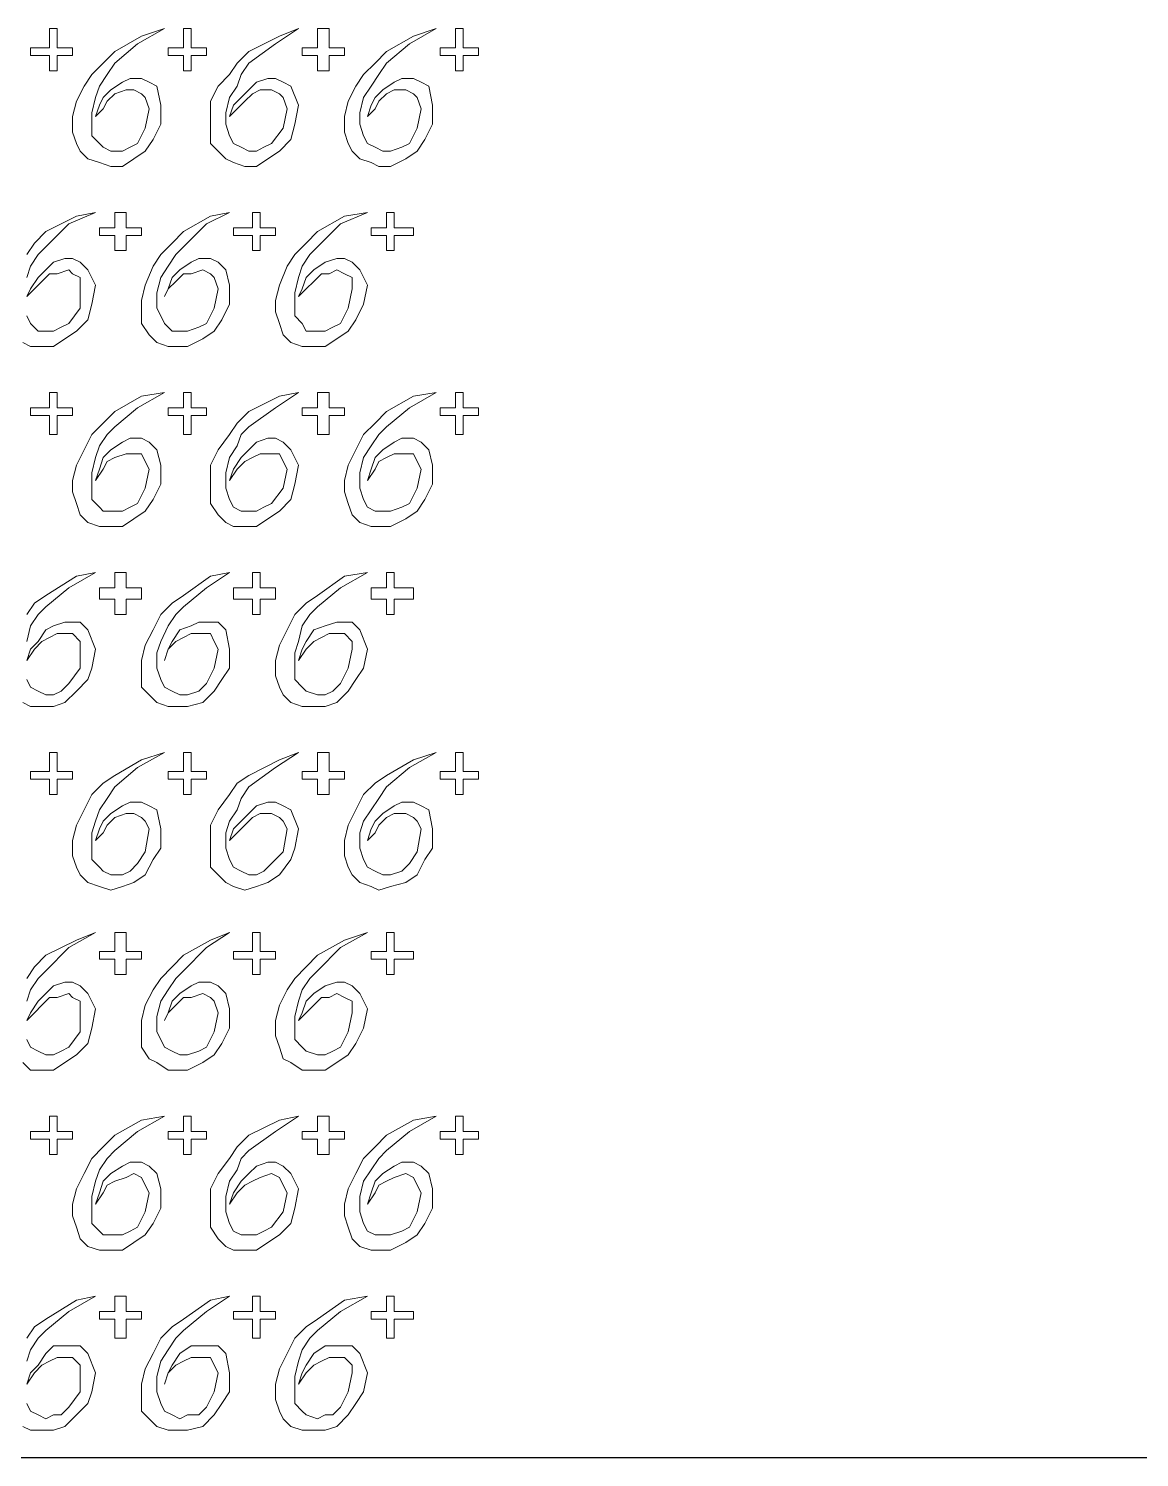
# Model space of a CAD drawing. Extents: x -66030 to 95157, y -13132 to 45879.
# Drawn here: x -2352 to -1219, y 24423 to 25880 of the extents above; entities that cross this region are included whole.
import ezdxf

# ---------------------------------------------------------------- set-up
doc = ezdxf.new("R2010")
doc.units = 0
doc.header["$LTSCALE"] = 100
doc.header["$MEASUREMENT"] = 0
doc.layers.get('0').update_dxf_attribs({"linetype": 'CONTINUOUS'})
doc.layers.add('3', color=11, linetype='CONTINUOUS')

msp = doc.modelspace()

# ---------------------------------------------------------------- linework, layer by layer
at = {"lineweight": 0}
for points in [[(-2350, 25860.4), (-2342.2, 25860.4), (-2330.5, 25860.4), (-2330.5, 25872.1), (-2330.5, 25879.9), (-2326.6, 25879.9), (-2322.7, 25879.9), (-2322.7, 25872.1), (-2322.7, 25860.4), (-2314.9, 25860.4), (-2307.1, 25860.4), (-2307.1, 25856.5), (-2307.1, 25852.6), (-2314.9, 25852.6), (-2322.7, 25852.6), (-2322.7, 25844.7), (-2322.7, 25836.9), (-2326.6, 25836.9), (-2330.5, 25836.9), (-2330.5, 25844.7), (-2330.5, 25852.6), (-2342.2, 25852.6), (-2350, 25852.6), (-2350, 25856.5), (-2350, 25860.4)], [(-2283.6, 25790.1), (-2275.8, 25797.9), (-2271.9, 25805.7), (-2264.1, 25813.5), (-2252.4, 25817.4), (-2244.6, 25817.4), (-2236.8, 25813.5), (-2232.9, 25809.6), (-2228.9, 25797.9), (-2232.9, 25778.3), (-2240.7, 25762.7), (-2248.5, 25758.8), (-2256.3, 25754.9), (-2268, 25754.9), (-2275.8, 25758.8), (-2279.7, 25762.7), (-2287.5, 25770.5), (-2287.5, 25782.3), (-2287.5, 25794), (-2283.6, 25809.6), (-2279.7, 25821.3), (-2271.9, 25833), (-2264.1, 25844.7), (-2240.7, 25864.3), (-2213.3, 25879.9), (-2236.8, 25872.1), (-2264.1, 25856.5), (-2275.8, 25844.7), (-2287.5, 25833), (-2295.3, 25821.3), (-2303.2, 25805.7), (-2307.1, 25790.1), (-2307.1, 25774.4), (-2303.2, 25762.7), (-2299.3, 25754.9), (-2291.4, 25747.1), (-2279.7, 25743.2), (-2268, 25739.3), (-2256.3, 25739.3), (-2244.6, 25747.1), (-2232.9, 25754.9), (-2225, 25766.6), (-2217.2, 25782.3), (-2217.2, 25801.8), (-2221.1, 25821.3), (-2228.9, 25825.2), (-2236.8, 25829.1), (-2248.5, 25829.1), (-2256.3, 25825.2), (-2268, 25817.4), (-2275.8, 25809.6), (-2279.7, 25801.8), (-2283.6, 25790.1)], [(-2209.4, 25860.4), (-2201.6, 25860.4), (-2193.8, 25860.4), (-2193.8, 25872.1), (-2193.8, 25879.9), (-2189.9, 25879.9), (-2186, 25879.9), (-2186, 25872.1), (-2186, 25860.4), (-2178.2, 25860.4), (-2170.4, 25860.4), (-2170.4, 25856.5), (-2170.4, 25852.6), (-2178.2, 25852.6), (-2186, 25852.6), (-2186, 25844.7), (-2186, 25836.9), (-2189.9, 25836.9), (-2193.8, 25836.9), (-2193.8, 25844.7), (-2193.8, 25852.6), (-2201.6, 25852.6), (-2209.4, 25852.6), (-2209.4, 25856.5), (-2209.4, 25860.4)], [(-2146.9, 25790.1), (-2139.1, 25797.9), (-2131.3, 25805.7), (-2123.5, 25813.5), (-2115.7, 25817.4), (-2104, 25817.4), (-2096.1, 25813.5), (-2092.2, 25809.6), (-2088.3, 25797.9), (-2092.2, 25778.3), (-2104, 25762.7), (-2111.8, 25758.8), (-2119.6, 25754.9), (-2127.4, 25754.9), (-2135.2, 25758.8), (-2143, 25762.7), (-2146.9, 25770.5), (-2150.8, 25782.3), (-2150.8, 25794), (-2146.9, 25809.6), (-2139.1, 25821.3), (-2135.2, 25833), (-2127.4, 25844.7), (-2100, 25864.3), (-2076.6, 25879.9), (-2096.1, 25872.1), (-2127.4, 25856.5), (-2139.1, 25844.7), (-2146.9, 25833), (-2158.6, 25821.3), (-2166.5, 25805.7), (-2166.5, 25790.1), (-2166.5, 25774.4), (-2166.5, 25762.7), (-2158.6, 25754.9), (-2150.8, 25747.1), (-2143, 25743.2), (-2131.3, 25739.3), (-2119.6, 25739.3), (-2107.9, 25747.1), (-2096.1, 25754.9), (-2084.4, 25766.6), (-2080.5, 25782.3), (-2076.6, 25801.8), (-2084.4, 25821.3), (-2092.2, 25825.2), (-2100, 25829.1), (-2107.9, 25829.1), (-2119.6, 25825.2), (-2127.4, 25817.4), (-2135.2, 25809.6), (-2143, 25801.8), (-2146.9, 25790.1)], [(-2072.7, 25860.4), (-2064.9, 25860.4), (-2057.1, 25860.4), (-2057.1, 25872.1), (-2057.1, 25879.9), (-2049.3, 25879.9), (-2045.4, 25879.9), (-2045.4, 25872.1), (-2045.4, 25860.4), (-2037.6, 25860.4), (-2029.7, 25860.4), (-2029.7, 25856.5), (-2029.7, 25852.6), (-2037.6, 25852.6), (-2045.4, 25852.6), (-2045.4, 25844.7), (-2045.4, 25836.9), (-2049.3, 25836.9), (-2057.1, 25836.9), (-2057.1, 25844.7), (-2057.1, 25852.6), (-2064.9, 25852.6), (-2072.7, 25852.6), (-2072.7, 25856.5), (-2072.7, 25860.4)], [(-2006.3, 25790.1), (-1998.5, 25797.9), (-1994.6, 25805.7), (-1986.8, 25813.5), (-1979, 25817.4), (-1967.2, 25817.4), (-1959.4, 25813.5), (-1955.5, 25809.6), (-1951.6, 25797.9), (-1955.5, 25778.3), (-1963.3, 25762.7), (-1971.2, 25758.8), (-1982.9, 25754.9), (-1990.7, 25754.9), (-1998.5, 25758.8), (-2006.3, 25762.7), (-2010.2, 25770.5), (-2014.1, 25782.3), (-2014.1, 25794), (-2010.2, 25809.6), (-2002.4, 25821.3), (-1994.6, 25833), (-1986.8, 25844.7), (-1963.3, 25864.3), (-1936, 25879.9), (-1959.4, 25872.1), (-1986.8, 25856.5), (-1998.5, 25844.7), (-2010.2, 25833), (-2018, 25821.3), (-2025.8, 25805.7), (-2029.7, 25790.1), (-2029.7, 25774.4), (-2025.8, 25762.7), (-2021.9, 25754.9), (-2014.1, 25747.1), (-2002.4, 25743.2), (-1994.6, 25739.3), (-1982.9, 25739.3), (-1967.2, 25747.1), (-1955.5, 25754.9), (-1947.7, 25766.6), (-1939.9, 25782.3), (-1939.9, 25801.8), (-1943.8, 25821.3), (-1951.6, 25825.2), (-1959.4, 25829.1), (-1971.2, 25829.1), (-1979, 25825.2), (-1990.7, 25817.4), (-1998.5, 25809.6), (-2002.4, 25801.8), (-2006.3, 25790.1)], [(-1932.1, 25860.4), (-1924.3, 25860.4), (-1916.5, 25860.4), (-1916.5, 25872.1), (-1916.5, 25879.9), (-1912.6, 25879.9), (-1908.7, 25879.9), (-1908.7, 25872.1), (-1908.7, 25860.4), (-1900.8, 25860.4), (-1893, 25860.4), (-1893, 25856.5), (-1893, 25852.6), (-1900.8, 25852.6), (-1908.7, 25852.6), (-1908.7, 25844.7), (-1908.7, 25836.9), (-1912.6, 25836.9), (-1916.5, 25836.9), (-1916.5, 25844.7), (-1916.5, 25852.6), (-1924.3, 25852.6), (-1932.1, 25852.6), (-1932.1, 25856.5), (-1932.1, 25860.4)], [(-2279.7, 25676.8), (-2271.9, 25676.8), (-2264.1, 25676.8), (-2264.1, 25684.6), (-2264.1, 25692.4), (-2260.2, 25692.4), (-2252.4, 25692.4), (-2252.4, 25684.6), (-2252.4, 25676.8), (-2244.6, 25676.8), (-2236.8, 25676.8), (-2236.8, 25672.9), (-2236.8, 25669), (-2244.6, 25669), (-2252.4, 25669), (-2252.4, 25661.2), (-2252.4, 25653.4), (-2260.2, 25653.4), (-2264.1, 25653.4), (-2264.1, 25661.2), (-2264.1, 25669), (-2271.9, 25669), (-2279.7, 25669), (-2279.7, 25672.9), (-2279.7, 25676.8)], [(-2213.3, 25606.5), (-2209.4, 25614.3), (-2201.6, 25622.1), (-2193.8, 25629.9), (-2186, 25629.9), (-2174.3, 25633.8), (-2166.5, 25629.9), (-2162.5, 25626), (-2158.6, 25614.3), (-2162.5, 25594.8), (-2170.4, 25579.1), (-2178.2, 25575.2), (-2189.9, 25571.3), (-2197.7, 25571.3), (-2205.5, 25571.3), (-2213.3, 25579.1), (-2217.2, 25587), (-2221.1, 25594.8), (-2221.1, 25610.4), (-2217.2, 25626), (-2209.4, 25637.7), (-2201.6, 25649.5), (-2193.8, 25657.3), (-2170.4, 25680.7), (-2146.9, 25692.4), (-2166.5, 25688.5), (-2193.8, 25672.9), (-2205.5, 25661.2), (-2217.2, 25649.5), (-2225, 25637.7), (-2232.9, 25618.2), (-2236.8, 25602.6), (-2236.8, 25590.9), (-2236.8, 25579.1), (-2228.9, 25567.4), (-2221.1, 25559.6), (-2209.4, 25555.7), (-2201.6, 25555.7), (-2189.9, 25555.7), (-2174.3, 25563.5), (-2162.5, 25571.3), (-2154.7, 25583), (-2146.9, 25598.7), (-2146.9, 25618.2), (-2150.8, 25633.8), (-2158.6, 25641.6), (-2166.5, 25645.5), (-2178.2, 25645.5), (-2186, 25641.6), (-2197.7, 25633.8), (-2205.5, 25626), (-2209.4, 25614.3), (-2213.3, 25606.5)], [(-2143, 25676.8), (-2131.3, 25676.8), (-2123.5, 25676.8), (-2123.5, 25684.6), (-2123.5, 25692.4), (-2119.6, 25692.4), (-2115.7, 25692.4), (-2115.7, 25684.6), (-2115.7, 25676.8), (-2107.9, 25676.8), (-2100, 25676.8), (-2100, 25672.9), (-2100, 25669), (-2107.9, 25669), (-2115.7, 25669), (-2115.7, 25661.2), (-2115.7, 25653.4), (-2119.6, 25653.4), (-2123.5, 25653.4), (-2123.5, 25661.2), (-2123.5, 25669), (-2131.3, 25669), (-2143, 25669), (-2143, 25672.9), (-2143, 25676.8)], [(-2076.6, 25606.5), (-2068.8, 25614.3), (-2061, 25622.1), (-2053.2, 25629.9), (-2045.4, 25629.9), (-2037.6, 25633.8), (-2029.7, 25629.9), (-2021.9, 25626), (-2021.9, 25614.3), (-2025.8, 25594.8), (-2033.6, 25579.1), (-2041.5, 25575.2), (-2049.3, 25571.3), (-2057.1, 25571.3), (-2068.8, 25571.3), (-2072.7, 25579.1), (-2080.5, 25587), (-2080.5, 25594.8), (-2080.5, 25610.4), (-2076.6, 25626), (-2072.7, 25637.7), (-2064.9, 25649.5), (-2057.1, 25657.3), (-2033.6, 25680.7), (-2006.3, 25692.4), (-2029.7, 25688.5), (-2057.1, 25672.9), (-2068.8, 25661.2), (-2080.5, 25649.5), (-2088.3, 25637.7), (-2096.1, 25618.2), (-2100, 25602.6), (-2100, 25590.9), (-2096.1, 25579.1), (-2092.2, 25567.4), (-2084.4, 25559.6), (-2072.7, 25555.7), (-2061, 25555.7), (-2049.3, 25555.7), (-2037.6, 25563.5), (-2025.8, 25571.3), (-2018, 25583), (-2010.2, 25598.7), (-2006.3, 25618.2), (-2014.1, 25633.8), (-2021.9, 25641.6), (-2029.7, 25645.5), (-2037.6, 25645.5), (-2049.3, 25641.6), (-2061, 25633.8), (-2068.8, 25626), (-2072.7, 25614.3), (-2076.6, 25606.5)], [(-2002.4, 25676.8), (-1994.6, 25676.8), (-1986.8, 25676.8), (-1986.8, 25684.6), (-1986.8, 25692.4), (-1982.9, 25692.4), (-1979, 25692.4), (-1979, 25684.6), (-1979, 25676.8), (-1971.2, 25676.8), (-1959.4, 25676.8), (-1959.4, 25672.9), (-1959.4, 25669), (-1971.2, 25669), (-1979, 25669), (-1979, 25661.2), (-1979, 25653.4), (-1982.9, 25653.4), (-1986.8, 25653.4), (-1986.8, 25661.2), (-1986.8, 25669), (-1994.6, 25669), (-2002.4, 25669), (-2002.4, 25672.9), (-2002.4, 25676.8)], [(-2350, 25493.2), (-2342.2, 25493.2), (-2330.5, 25493.2), (-2330.5, 25501), (-2330.5, 25508.8), (-2326.6, 25508.8), (-2322.7, 25508.8), (-2322.7, 25501), (-2322.7, 25493.2), (-2314.9, 25493.2), (-2307.1, 25493.2), (-2307.1, 25489.3), (-2307.1, 25485.4), (-2314.9, 25485.4), (-2322.7, 25485.4), (-2322.7, 25477.6), (-2322.7, 25465.9), (-2326.6, 25465.9), (-2330.5, 25465.9), (-2330.5, 25477.6), (-2330.5, 25485.4), (-2342.2, 25485.4), (-2350, 25485.4), (-2350, 25489.3), (-2350, 25493.2)], [(-2283.6, 25419), (-2275.8, 25430.7), (-2271.9, 25438.5), (-2264.1, 25442.4), (-2252.4, 25446.3), (-2244.6, 25446.3), (-2236.8, 25446.3), (-2232.9, 25438.5), (-2228.9, 25430.7), (-2232.9, 25411.2), (-2240.7, 25395.6), (-2248.5, 25391.7), (-2256.3, 25387.8), (-2268, 25387.8), (-2275.8, 25387.8), (-2279.7, 25391.7), (-2287.5, 25399.5), (-2287.5, 25411.2), (-2287.5, 25426.8), (-2283.6, 25442.4), (-2279.7, 25454.2), (-2271.9, 25465.9), (-2264.1, 25473.7), (-2240.7, 25493.2), (-2213.3, 25508.8), (-2236.8, 25504.9), (-2264.1, 25489.3), (-2275.8, 25477.6), (-2287.5, 25465.9), (-2295.3, 25450.2), (-2303.2, 25434.6), (-2307.1, 25419), (-2307.1, 25407.3), (-2303.2, 25395.6), (-2299.3, 25383.8), (-2291.4, 25376), (-2279.7, 25372.1), (-2268, 25372.1), (-2256.3, 25372.1), (-2244.6, 25379.9), (-2232.9, 25387.8), (-2225, 25399.5), (-2217.2, 25415.1), (-2217.2, 25434.6), (-2221.1, 25450.2), (-2228.9, 25458.1), (-2236.8, 25462), (-2248.5, 25462), (-2256.3, 25458.1), (-2268, 25450.2), (-2275.8, 25442.4), (-2279.7, 25430.7), (-2283.6, 25419)], [(-2209.4, 25493.2), (-2201.6, 25493.2), (-2193.8, 25493.2), (-2193.8, 25501), (-2193.8, 25508.8), (-2189.9, 25508.8), (-2186, 25508.8), (-2186, 25501), (-2186, 25493.2), (-2178.2, 25493.2), (-2170.4, 25493.2), (-2170.4, 25489.3), (-2170.4, 25485.4), (-2178.2, 25485.4), (-2186, 25485.4), (-2186, 25477.6), (-2186, 25465.9), (-2189.9, 25465.9), (-2193.8, 25465.9), (-2193.8, 25477.6), (-2193.8, 25485.4), (-2201.6, 25485.4), (-2209.4, 25485.4), (-2209.4, 25489.3), (-2209.4, 25493.2)], [(-2146.9, 25419), (-2139.1, 25430.7), (-2131.3, 25438.5), (-2123.5, 25442.4), (-2115.7, 25446.3), (-2104, 25446.3), (-2096.1, 25446.3), (-2092.2, 25438.5), (-2088.3, 25430.7), (-2092.2, 25411.2), (-2104, 25395.6), (-2111.8, 25391.7), (-2119.6, 25387.8), (-2127.4, 25387.8), (-2135.2, 25387.8), (-2143, 25391.7), (-2146.9, 25399.5), (-2150.8, 25411.2), (-2150.8, 25426.8), (-2146.9, 25442.4), (-2139.1, 25454.2), (-2135.2, 25465.9), (-2127.4, 25473.7), (-2100, 25493.2), (-2076.6, 25508.8), (-2096.1, 25504.9), (-2127.4, 25489.3), (-2139.1, 25477.6), (-2146.9, 25465.9), (-2158.6, 25450.2), (-2166.5, 25434.6), (-2166.5, 25419), (-2166.5, 25407.3), (-2166.5, 25395.6), (-2158.6, 25383.8), (-2150.8, 25376), (-2143, 25372.1), (-2131.3, 25372.1), (-2119.6, 25372.1), (-2107.9, 25379.9), (-2096.1, 25387.8), (-2084.4, 25399.5), (-2080.5, 25415.1), (-2076.6, 25434.6), (-2084.4, 25450.2), (-2092.2, 25458.1), (-2100, 25462), (-2107.9, 25462), (-2119.6, 25458.1), (-2127.4, 25450.2), (-2135.2, 25442.4), (-2143, 25430.7), (-2146.9, 25419)], [(-2072.7, 25493.2), (-2064.9, 25493.2), (-2057.1, 25493.2), (-2057.1, 25501), (-2057.1, 25508.8), (-2049.3, 25508.8), (-2045.4, 25508.8), (-2045.4, 25501), (-2045.4, 25493.2), (-2037.6, 25493.2), (-2029.7, 25493.2), (-2029.7, 25489.3), (-2029.7, 25485.4), (-2037.6, 25485.4), (-2045.4, 25485.4), (-2045.4, 25477.6), (-2045.4, 25465.9), (-2049.3, 25465.9), (-2057.1, 25465.9), (-2057.1, 25477.6), (-2057.1, 25485.4), (-2064.9, 25485.4), (-2072.7, 25485.4), (-2072.7, 25489.3), (-2072.7, 25493.2)], [(-2006.3, 25419), (-1998.5, 25430.7), (-1994.6, 25438.5), (-1986.8, 25442.4), (-1979, 25446.3), (-1967.2, 25446.3), (-1959.4, 25446.3), (-1955.5, 25438.5), (-1951.6, 25430.7), (-1955.5, 25411.2), (-1963.3, 25395.6), (-1971.2, 25391.7), (-1982.9, 25387.8), (-1990.7, 25387.8), (-1998.5, 25387.8), (-2006.3, 25391.7), (-2010.2, 25399.5), (-2014.1, 25411.2), (-2014.1, 25426.8), (-2010.2, 25442.4), (-2002.4, 25454.2), (-1994.6, 25465.9), (-1986.8, 25473.7), (-1963.3, 25493.2), (-1936, 25508.8), (-1959.4, 25504.9), (-1986.8, 25489.3), (-1998.5, 25477.6), (-2010.2, 25465.9), (-2018, 25450.2), (-2025.8, 25434.6), (-2029.7, 25419), (-2029.7, 25407.3), (-2025.8, 25395.6), (-2021.9, 25383.8), (-2014.1, 25376), (-2002.4, 25372.1), (-1994.6, 25372.1), (-1982.9, 25372.1), (-1967.2, 25379.9), (-1955.5, 25387.8), (-1947.7, 25399.5), (-1939.9, 25415.1), (-1939.9, 25434.6), (-1943.8, 25450.2), (-1951.6, 25458.1), (-1959.4, 25462), (-1971.2, 25462), (-1979, 25458.1), (-1990.7, 25450.2), (-1998.5, 25442.4), (-2002.4, 25430.7), (-2006.3, 25419)], [(-1932.1, 25493.2), (-1924.3, 25493.2), (-1916.5, 25493.2), (-1916.5, 25501), (-1916.5, 25508.8), (-1912.6, 25508.8), (-1908.7, 25508.8), (-1908.7, 25501), (-1908.7, 25493.2), (-1900.8, 25493.2), (-1893, 25493.2), (-1893, 25489.3), (-1893, 25485.4), (-1900.8, 25485.4), (-1908.7, 25485.4), (-1908.7, 25477.6), (-1908.7, 25465.9), (-1912.6, 25465.9), (-1916.5, 25465.9), (-1916.5, 25477.6), (-1916.5, 25485.4), (-1924.3, 25485.4), (-1932.1, 25485.4), (-1932.1, 25489.3), (-1932.1, 25493.2)], [(-2279.7, 25309.6), (-2271.9, 25309.6), (-2264.1, 25309.6), (-2264.1, 25317.4), (-2264.1, 25325.3), (-2260.2, 25325.3), (-2252.4, 25325.3), (-2252.4, 25317.4), (-2252.4, 25309.6), (-2244.6, 25309.6), (-2236.8, 25309.6), (-2236.8, 25305.7), (-2236.8, 25297.9), (-2244.6, 25297.9), (-2252.4, 25297.9), (-2252.4, 25290.1), (-2252.4, 25282.3), (-2260.2, 25282.3), (-2264.1, 25282.3), (-2264.1, 25290.1), (-2264.1, 25297.9), (-2271.9, 25297.9), (-2279.7, 25297.9), (-2279.7, 25305.7), (-2279.7, 25309.6)], [(-2213.3, 25235.4), (-2209.4, 25247.1), (-2201.6, 25254.9), (-2193.8, 25258.9), (-2186, 25262.8), (-2174.3, 25262.8), (-2166.5, 25262.8), (-2162.5, 25254.9), (-2158.6, 25247.1), (-2162.5, 25227.6), (-2170.4, 25212), (-2178.2, 25204.2), (-2189.9, 25200.3), (-2197.7, 25200.3), (-2205.5, 25204.2), (-2213.3, 25208.1), (-2217.2, 25215.9), (-2221.1, 25227.6), (-2221.1, 25243.2), (-2217.2, 25254.9), (-2209.4, 25270.6), (-2201.6, 25282.3), (-2193.8, 25290.1), (-2170.4, 25309.6), (-2146.9, 25325.3), (-2166.5, 25321.3), (-2193.8, 25301.8), (-2205.5, 25294), (-2217.2, 25282.3), (-2225, 25266.7), (-2232.9, 25251), (-2236.8, 25235.4), (-2236.8, 25219.8), (-2236.8, 25208.1), (-2228.9, 25200.3), (-2221.1, 25192.5), (-2209.4, 25188.5), (-2201.6, 25188.5), (-2189.9, 25188.5), (-2174.3, 25192.5), (-2162.5, 25204.2), (-2154.7, 25215.9), (-2146.9, 25227.6), (-2146.9, 25247.1), (-2150.8, 25266.7), (-2158.6, 25274.5), (-2166.5, 25274.5), (-2178.2, 25274.5), (-2186, 25270.6), (-2197.7, 25266.7), (-2205.5, 25254.9), (-2209.4, 25247.1), (-2213.3, 25235.4)], [(-2143, 25309.6), (-2131.3, 25309.6), (-2123.5, 25309.6), (-2123.5, 25317.4), (-2123.5, 25325.3), (-2119.6, 25325.3), (-2115.7, 25325.3), (-2115.7, 25317.4), (-2115.7, 25309.6), (-2107.9, 25309.6), (-2100, 25309.6), (-2100, 25305.7), (-2100, 25297.9), (-2107.9, 25297.9), (-2115.7, 25297.9), (-2115.7, 25290.1), (-2115.7, 25282.3), (-2119.6, 25282.3), (-2123.5, 25282.3), (-2123.5, 25290.1), (-2123.5, 25297.9), (-2131.3, 25297.9), (-2143, 25297.9), (-2143, 25305.7), (-2143, 25309.6)], [(-2076.6, 25235.4), (-2068.8, 25247.1), (-2061, 25254.9), (-2053.2, 25258.9), (-2045.4, 25262.8), (-2037.6, 25262.8), (-2029.7, 25262.8), (-2021.9, 25254.9), (-2021.9, 25247.1), (-2025.8, 25227.6), (-2033.6, 25212), (-2041.5, 25204.2), (-2049.3, 25200.3), (-2057.1, 25200.3), (-2068.8, 25204.2), (-2072.7, 25208.1), (-2080.5, 25215.9), (-2080.5, 25227.6), (-2080.5, 25243.2), (-2076.6, 25254.9), (-2072.7, 25270.6), (-2064.9, 25282.3), (-2057.1, 25290.1), (-2033.6, 25309.6), (-2006.3, 25325.3), (-2029.7, 25321.3), (-2057.1, 25301.8), (-2068.8, 25294), (-2080.5, 25282.3), (-2088.3, 25266.7), (-2096.1, 25251), (-2100, 25235.4), (-2100, 25219.8), (-2096.1, 25208.1), (-2092.2, 25200.3), (-2084.4, 25192.5), (-2072.7, 25188.5), (-2061, 25188.5), (-2049.3, 25188.5), (-2037.6, 25192.5), (-2025.8, 25204.2), (-2018, 25215.9), (-2010.2, 25227.6), (-2006.3, 25247.1), (-2014.1, 25266.7), (-2021.9, 25274.5), (-2029.7, 25274.5), (-2037.6, 25274.5), (-2049.3, 25270.6), (-2061, 25266.7), (-2068.8, 25254.9), (-2072.7, 25247.1), (-2076.6, 25235.4)], [(-2002.4, 25309.6), (-1994.6, 25309.6), (-1986.8, 25309.6), (-1986.8, 25317.4), (-1986.8, 25325.3), (-1982.9, 25325.3), (-1979, 25325.3), (-1979, 25317.4), (-1979, 25309.6), (-1971.2, 25309.6), (-1959.4, 25309.6), (-1959.4, 25305.7), (-1959.4, 25297.9), (-1971.2, 25297.9), (-1979, 25297.9), (-1979, 25290.1), (-1979, 25282.3), (-1982.9, 25282.3), (-1986.8, 25282.3), (-1986.8, 25290.1), (-1986.8, 25297.9), (-1994.6, 25297.9), (-2002.4, 25297.9), (-2002.4, 25305.7), (-2002.4, 25309.6)], [(-2350, 25122.1), (-2342.2, 25122.1), (-2330.5, 25122.1), (-2330.5, 25133.9), (-2330.5, 25141.7), (-2326.6, 25141.7), (-2322.7, 25141.7), (-2322.7, 25133.9), (-2322.7, 25122.1), (-2314.9, 25122.1), (-2307.1, 25122.1), (-2307.1, 25118.2), (-2307.1, 25114.3), (-2314.9, 25114.3), (-2322.7, 25114.3), (-2322.7, 25106.5), (-2322.7, 25098.7), (-2326.6, 25098.7), (-2330.5, 25098.7), (-2330.5, 25106.5), (-2330.5, 25114.3), (-2342.2, 25114.3), (-2350, 25114.3), (-2350, 25118.2), (-2350, 25122.1)], [(-2283.6, 25051.8), (-2275.8, 25059.7), (-2271.9, 25067.5), (-2264.1, 25075.3), (-2252.4, 25079.2), (-2244.6, 25079.2), (-2236.8, 25075.3), (-2232.9, 25071.4), (-2228.9, 25063.6), (-2232.9, 25040.1), (-2240.7, 25028.4), (-2248.5, 25020.6), (-2256.3, 25016.7), (-2268, 25016.7), (-2275.8, 25020.6), (-2279.7, 25024.5), (-2287.5, 25032.3), (-2287.5, 25044), (-2287.5, 25059.7), (-2283.6, 25071.4), (-2279.7, 25083.1), (-2271.9, 25094.8), (-2264.1, 25106.5), (-2240.7, 25126.1), (-2213.3, 25141.7), (-2236.8, 25133.9), (-2264.1, 25118.2), (-2275.8, 25110.4), (-2287.5, 25098.7), (-2295.3, 25083.1), (-2303.2, 25067.5), (-2307.1, 25051.8), (-2307.1, 25036.2), (-2303.2, 25024.5), (-2299.3, 25016.7), (-2291.4, 25008.9), (-2279.7, 25005), (-2268, 25001.1), (-2256.3, 25005), (-2244.6, 25008.9), (-2232.9, 25016.7), (-2225, 25032.3), (-2217.2, 25044), (-2217.2, 25063.6), (-2221.1, 25083.1), (-2228.9, 25087), (-2236.8, 25090.9), (-2248.5, 25090.9), (-2256.3, 25087), (-2268, 25079.2), (-2275.8, 25071.4), (-2279.7, 25063.6), (-2283.6, 25051.8)], [(-2209.4, 25122.1), (-2201.6, 25122.1), (-2193.8, 25122.1), (-2193.8, 25133.9), (-2193.8, 25141.7), (-2189.9, 25141.7), (-2186, 25141.7), (-2186, 25133.9), (-2186, 25122.1), (-2178.2, 25122.1), (-2170.4, 25122.1), (-2170.4, 25118.2), (-2170.4, 25114.3), (-2178.2, 25114.3), (-2186, 25114.3), (-2186, 25106.5), (-2186, 25098.7), (-2189.9, 25098.7), (-2193.8, 25098.7), (-2193.8, 25106.5), (-2193.8, 25114.3), (-2201.6, 25114.3), (-2209.4, 25114.3), (-2209.4, 25118.2), (-2209.4, 25122.1)], [(-2146.9, 25051.8), (-2139.1, 25059.7), (-2131.3, 25067.5), (-2123.5, 25075.3), (-2115.7, 25079.2), (-2104, 25079.2), (-2096.1, 25075.3), (-2092.2, 25071.4), (-2088.3, 25063.6), (-2092.2, 25040.1), (-2104, 25028.4), (-2111.8, 25020.6), (-2119.6, 25016.7), (-2127.4, 25016.7), (-2135.2, 25020.6), (-2143, 25024.5), (-2146.9, 25032.3), (-2150.8, 25044), (-2150.8, 25059.7), (-2146.9, 25071.4), (-2139.1, 25083.1), (-2135.2, 25094.8), (-2127.4, 25106.5), (-2100, 25126.1), (-2076.6, 25141.7), (-2096.1, 25133.9), (-2127.4, 25118.2), (-2139.1, 25110.4), (-2146.9, 25098.7), (-2158.6, 25083.1), (-2166.5, 25067.5), (-2166.5, 25051.8), (-2166.5, 25036.2), (-2166.5, 25024.5), (-2158.6, 25016.7), (-2150.8, 25008.9), (-2143, 25005), (-2131.3, 25001.1), (-2119.6, 25005), (-2107.9, 25008.9), (-2096.1, 25016.7), (-2084.4, 25032.3), (-2080.5, 25044), (-2076.6, 25063.6), (-2084.4, 25083.1), (-2092.2, 25087), (-2100, 25090.9), (-2107.9, 25090.9), (-2119.6, 25087), (-2127.4, 25079.2), (-2135.2, 25071.4), (-2143, 25063.6), (-2146.9, 25051.8)], [(-2072.7, 25122.1), (-2064.9, 25122.1), (-2057.1, 25122.1), (-2057.1, 25133.9), (-2057.1, 25141.7), (-2049.3, 25141.7), (-2045.4, 25141.7), (-2045.4, 25133.9), (-2045.4, 25122.1), (-2037.6, 25122.1), (-2029.7, 25122.1), (-2029.7, 25118.2), (-2029.7, 25114.3), (-2037.6, 25114.3), (-2045.4, 25114.3), (-2045.4, 25106.5), (-2045.4, 25098.7), (-2049.3, 25098.7), (-2057.1, 25098.7), (-2057.1, 25106.5), (-2057.1, 25114.3), (-2064.9, 25114.3), (-2072.7, 25114.3), (-2072.7, 25118.2), (-2072.7, 25122.1)], [(-2006.3, 25051.8), (-1998.5, 25059.7), (-1994.6, 25067.5), (-1986.8, 25075.3), (-1979, 25079.2), (-1967.2, 25079.2), (-1959.4, 25075.3), (-1955.5, 25071.4), (-1951.6, 25063.6), (-1955.5, 25040.1), (-1963.3, 25028.4), (-1971.2, 25020.6), (-1982.9, 25016.7), (-1990.7, 25016.7), (-1998.5, 25020.6), (-2006.3, 25024.5), (-2010.2, 25032.3), (-2014.1, 25044), (-2014.1, 25059.7), (-2010.2, 25071.4), (-2002.4, 25083.1), (-1994.6, 25094.8), (-1986.8, 25106.5), (-1963.3, 25126.1), (-1936, 25141.7), (-1959.4, 25133.9), (-1986.8, 25118.2), (-1998.5, 25110.4), (-2010.2, 25098.7), (-2018, 25083.1), (-2025.8, 25067.5), (-2029.7, 25051.8), (-2029.7, 25036.2), (-2025.8, 25024.5), (-2021.9, 25016.7), (-2014.1, 25008.9), (-2002.4, 25005), (-1994.6, 25001.1), (-1982.9, 25005), (-1967.2, 25008.9), (-1955.5, 25016.7), (-1947.7, 25032.3), (-1939.9, 25044), (-1939.9, 25063.6), (-1943.8, 25083.1), (-1951.6, 25087), (-1959.4, 25090.9), (-1971.2, 25090.9), (-1979, 25087), (-1990.7, 25079.2), (-1998.5, 25071.4), (-2002.4, 25063.6), (-2006.3, 25051.8)], [(-1932.1, 25122.1), (-1924.3, 25122.1), (-1916.5, 25122.1), (-1916.5, 25133.9), (-1916.5, 25141.7), (-1912.6, 25141.7), (-1908.7, 25141.7), (-1908.7, 25133.9), (-1908.7, 25122.1), (-1900.8, 25122.1), (-1893, 25122.1), (-1893, 25118.2), (-1893, 25114.3), (-1900.8, 25114.3), (-1908.7, 25114.3), (-1908.7, 25106.5), (-1908.7, 25098.7), (-1912.6, 25098.7), (-1916.5, 25098.7), (-1916.5, 25106.5), (-1916.5, 25114.3), (-1924.3, 25114.3), (-1932.1, 25114.3), (-1932.1, 25118.2), (-1932.1, 25122.1)], [(-2279.7, 24938.6), (-2271.9, 24938.6), (-2264.1, 24938.6), (-2264.1, 24946.4), (-2264.1, 24958.1), (-2260.2, 24958.1), (-2252.4, 24958.1), (-2252.4, 24946.4), (-2252.4, 24938.6), (-2244.6, 24938.6), (-2236.8, 24938.6), (-2236.8, 24934.7), (-2236.8, 24930.8), (-2244.6, 24930.8), (-2252.4, 24930.8), (-2252.4, 24922.9), (-2252.4, 24915.1), (-2260.2, 24915.1), (-2264.1, 24915.1), (-2264.1, 24922.9), (-2264.1, 24930.8), (-2271.9, 24930.8), (-2279.7, 24930.8), (-2279.7, 24934.7), (-2279.7, 24938.6)], [(-2213.3, 24868.3), (-2209.4, 24876.1), (-2201.6, 24883.9), (-2193.8, 24891.7), (-2186, 24891.7), (-2174.3, 24895.6), (-2166.5, 24891.7), (-2162.5, 24887.8), (-2158.6, 24876.1), (-2162.5, 24856.5), (-2170.4, 24840.9), (-2178.2, 24837), (-2189.9, 24833.1), (-2197.7, 24833.1), (-2205.5, 24837), (-2213.3, 24840.9), (-2217.2, 24848.7), (-2221.1, 24856.5), (-2221.1, 24872.2), (-2217.2, 24887.8), (-2209.4, 24899.5), (-2201.6, 24911.2), (-2193.8, 24919), (-2170.4, 24942.5), (-2146.9, 24958.1), (-2166.5, 24950.3), (-2193.8, 24934.7), (-2205.5, 24922.9), (-2217.2, 24911.2), (-2225, 24899.5), (-2232.9, 24883.9), (-2236.8, 24868.3), (-2236.8, 24852.6), (-2236.8, 24840.9), (-2228.9, 24829.2), (-2221.1, 24825.3), (-2209.4, 24817.5), (-2201.6, 24817.5), (-2189.9, 24817.5), (-2174.3, 24825.3), (-2162.5, 24833.1), (-2154.7, 24844.8), (-2146.9, 24860.4), (-2146.9, 24880), (-2150.8, 24895.6), (-2158.6, 24903.4), (-2166.5, 24907.3), (-2178.2, 24907.3), (-2186, 24903.4), (-2197.7, 24895.6), (-2205.5, 24887.8), (-2209.4, 24876.1), (-2213.3, 24868.3)], [(-2143, 24938.6), (-2131.3, 24938.6), (-2123.5, 24938.6), (-2123.5, 24946.4), (-2123.5, 24958.1), (-2119.6, 24958.1), (-2115.7, 24958.1), (-2115.7, 24946.4), (-2115.7, 24938.6), (-2107.9, 24938.6), (-2100, 24938.6), (-2100, 24934.7), (-2100, 24930.8), (-2107.9, 24930.8), (-2115.7, 24930.8), (-2115.7, 24922.9), (-2115.7, 24915.1), (-2119.6, 24915.1), (-2123.5, 24915.1), (-2123.5, 24922.9), (-2123.5, 24930.8), (-2131.3, 24930.8), (-2143, 24930.8), (-2143, 24934.7), (-2143, 24938.6)], [(-2076.6, 24868.3), (-2068.8, 24876.1), (-2061, 24883.9), (-2053.2, 24891.7), (-2045.4, 24891.7), (-2037.6, 24895.6), (-2029.7, 24891.7), (-2021.9, 24887.8), (-2021.9, 24876.1), (-2025.8, 24856.5), (-2033.6, 24840.9), (-2041.5, 24837), (-2049.3, 24833.1), (-2057.1, 24833.1), (-2068.8, 24837), (-2072.7, 24840.9), (-2080.5, 24848.7), (-2080.5, 24856.5), (-2080.5, 24872.2), (-2076.6, 24887.8), (-2072.7, 24899.5), (-2064.9, 24911.2), (-2057.1, 24919), (-2033.6, 24942.5), (-2006.3, 24958.1), (-2029.7, 24950.3), (-2057.1, 24934.7), (-2068.8, 24922.9), (-2080.5, 24911.2), (-2088.3, 24899.5), (-2096.1, 24883.9), (-2100, 24868.3), (-2100, 24852.6), (-2096.1, 24840.9), (-2092.2, 24829.2), (-2084.4, 24825.3), (-2072.7, 24817.5), (-2061, 24817.5), (-2049.3, 24817.5), (-2037.6, 24825.3), (-2025.8, 24833.1), (-2018, 24844.8), (-2010.2, 24860.4), (-2006.3, 24880), (-2014.1, 24895.6), (-2021.9, 24903.4), (-2029.7, 24907.3), (-2037.6, 24907.3), (-2049.3, 24903.4), (-2061, 24895.6), (-2068.8, 24887.8), (-2072.7, 24876.1), (-2076.6, 24868.3)], [(-2002.4, 24938.6), (-1994.6, 24938.6), (-1986.8, 24938.6), (-1986.8, 24946.4), (-1986.8, 24958.1), (-1982.9, 24958.1), (-1979, 24958.1), (-1979, 24946.4), (-1979, 24938.6), (-1971.2, 24938.6), (-1959.4, 24938.6), (-1959.4, 24934.7), (-1959.4, 24930.8), (-1971.2, 24930.8), (-1979, 24930.8), (-1979, 24922.9), (-1979, 24915.1), (-1982.9, 24915.1), (-1986.8, 24915.1), (-1986.8, 24922.9), (-1986.8, 24930.8), (-1994.6, 24930.8), (-2002.4, 24930.8), (-2002.4, 24934.7), (-2002.4, 24938.6)], [(-2350, 24755), (-2342.2, 24755), (-2330.5, 24755), (-2330.5, 24762.8), (-2330.5, 24770.6), (-2326.6, 24770.6), (-2322.7, 24770.6), (-2322.7, 24762.8), (-2322.7, 24755), (-2314.9, 24755), (-2307.1, 24755), (-2307.1, 24751.1), (-2307.1, 24747.2), (-2314.9, 24747.2), (-2322.7, 24747.2), (-2322.7, 24739.4), (-2322.7, 24731.5), (-2326.6, 24731.5), (-2330.5, 24731.5), (-2330.5, 24739.4), (-2330.5, 24747.2), (-2342.2, 24747.2), (-2350, 24747.2), (-2350, 24751.1), (-2350, 24755)], [(-2283.6, 24680.8), (-2275.8, 24692.5), (-2271.9, 24700.3), (-2264.1, 24704.2), (-2252.4, 24708.1), (-2244.6, 24712), (-2236.8, 24708.1), (-2232.9, 24700.3), (-2228.9, 24692.5), (-2232.9, 24673), (-2240.7, 24657.3), (-2248.5, 24653.4), (-2256.3, 24649.5), (-2268, 24649.5), (-2275.8, 24649.5), (-2279.7, 24653.4), (-2287.5, 24661.2), (-2287.5, 24673), (-2287.5, 24688.6), (-2283.6, 24704.2), (-2279.7, 24715.9), (-2271.9, 24727.6), (-2264.1, 24735.5), (-2240.7, 24755), (-2213.3, 24770.6), (-2236.8, 24766.7), (-2264.1, 24751.1), (-2275.8, 24739.4), (-2287.5, 24727.6), (-2295.3, 24712), (-2303.2, 24696.4), (-2307.1, 24680.8), (-2307.1, 24669.1), (-2303.2, 24657.3), (-2299.3, 24645.6), (-2291.4, 24637.8), (-2279.7, 24633.9), (-2268, 24633.9), (-2256.3, 24633.9), (-2244.6, 24641.7), (-2232.9, 24649.5), (-2225, 24661.2), (-2217.2, 24676.9), (-2217.2, 24696.4), (-2221.1, 24712), (-2228.9, 24719.8), (-2236.8, 24723.7), (-2248.5, 24723.7), (-2256.3, 24719.8), (-2268, 24712), (-2275.8, 24704.2), (-2279.7, 24692.5), (-2283.6, 24680.8)], [(-2209.4, 24755), (-2201.6, 24755), (-2193.8, 24755), (-2193.8, 24762.8), (-2193.8, 24770.6), (-2189.9, 24770.6), (-2186, 24770.6), (-2186, 24762.8), (-2186, 24755), (-2178.2, 24755), (-2170.4, 24755), (-2170.4, 24751.1), (-2170.4, 24747.2), (-2178.2, 24747.2), (-2186, 24747.2), (-2186, 24739.4), (-2186, 24731.5), (-2189.9, 24731.5), (-2193.8, 24731.5), (-2193.8, 24739.4), (-2193.8, 24747.2), (-2201.6, 24747.2), (-2209.4, 24747.2), (-2209.4, 24751.1), (-2209.4, 24755)], [(-2146.9, 24680.8), (-2139.1, 24692.5), (-2131.3, 24700.3), (-2123.5, 24704.2), (-2115.7, 24708.1), (-2104, 24712), (-2096.1, 24708.1), (-2092.2, 24700.3), (-2088.3, 24692.5), (-2092.2, 24673), (-2104, 24657.3), (-2111.8, 24653.4), (-2119.6, 24649.5), (-2127.4, 24649.5), (-2135.2, 24649.5), (-2143, 24653.4), (-2146.9, 24661.2), (-2150.8, 24673), (-2150.8, 24688.6), (-2146.9, 24704.2), (-2139.1, 24715.9), (-2135.2, 24727.6), (-2127.4, 24735.5), (-2100, 24755), (-2076.6, 24770.6), (-2096.1, 24766.7), (-2127.4, 24751.1), (-2139.1, 24739.4), (-2146.9, 24727.6), (-2158.6, 24712), (-2166.5, 24696.4), (-2166.5, 24680.8), (-2166.5, 24669.1), (-2166.5, 24657.3), (-2158.6, 24645.6), (-2150.8, 24637.8), (-2143, 24633.9), (-2131.3, 24633.9), (-2119.6, 24633.9), (-2107.9, 24641.7), (-2096.1, 24649.5), (-2084.4, 24661.2), (-2080.5, 24676.9), (-2076.6, 24696.4), (-2084.4, 24712), (-2092.2, 24719.8), (-2100, 24723.7), (-2107.9, 24723.7), (-2119.6, 24719.8), (-2127.4, 24712), (-2135.2, 24704.2), (-2143, 24692.5), (-2146.9, 24680.8)], [(-2072.7, 24755), (-2064.9, 24755), (-2057.1, 24755), (-2057.1, 24762.8), (-2057.1, 24770.6), (-2049.3, 24770.6), (-2045.4, 24770.6), (-2045.4, 24762.8), (-2045.4, 24755), (-2037.6, 24755), (-2029.7, 24755), (-2029.7, 24751.1), (-2029.7, 24747.2), (-2037.6, 24747.2), (-2045.4, 24747.2), (-2045.4, 24739.4), (-2045.4, 24731.5), (-2049.3, 24731.5), (-2057.1, 24731.5), (-2057.1, 24739.4), (-2057.1, 24747.2), (-2064.9, 24747.2), (-2072.7, 24747.2), (-2072.7, 24751.1), (-2072.7, 24755)], [(-2006.3, 24680.8), (-1998.5, 24692.5), (-1994.6, 24700.3), (-1986.8, 24704.2), (-1979, 24708.1), (-1967.2, 24712), (-1959.4, 24708.1), (-1955.5, 24700.3), (-1951.6, 24692.5), (-1955.5, 24673), (-1963.3, 24657.3), (-1971.2, 24653.4), (-1982.9, 24649.5), (-1990.7, 24649.5), (-1998.5, 24649.5), (-2006.3, 24653.4), (-2010.2, 24661.2), (-2014.1, 24673), (-2014.1, 24688.6), (-2010.2, 24704.2), (-2002.4, 24715.9), (-1994.6, 24727.6), (-1986.8, 24735.5), (-1963.3, 24755), (-1936, 24770.6), (-1959.4, 24766.7), (-1986.8, 24751.1), (-1998.5, 24739.4), (-2010.2, 24727.6), (-2018, 24712), (-2025.8, 24696.4), (-2029.7, 24680.8), (-2029.7, 24669.1), (-2025.8, 24657.3), (-2021.9, 24645.6), (-2014.1, 24637.8), (-2002.4, 24633.9), (-1994.6, 24633.9), (-1982.9, 24633.9), (-1967.2, 24641.7), (-1955.5, 24649.5), (-1947.7, 24661.2), (-1939.9, 24676.9), (-1939.9, 24696.4), (-1943.8, 24712), (-1951.6, 24719.8), (-1959.4, 24723.7), (-1971.2, 24723.7), (-1979, 24719.8), (-1990.7, 24712), (-1998.5, 24704.2), (-2002.4, 24692.5), (-2006.3, 24680.8)], [(-1932.1, 24755), (-1924.3, 24755), (-1916.5, 24755), (-1916.5, 24762.8), (-1916.5, 24770.6), (-1912.6, 24770.6), (-1908.7, 24770.6), (-1908.7, 24762.8), (-1908.7, 24755), (-1900.8, 24755), (-1893, 24755), (-1893, 24751.1), (-1893, 24747.2), (-1900.8, 24747.2), (-1908.7, 24747.2), (-1908.7, 24739.4), (-1908.7, 24731.5), (-1912.6, 24731.5), (-1916.5, 24731.5), (-1916.5, 24739.4), (-1916.5, 24747.2), (-1924.3, 24747.2), (-1932.1, 24747.2), (-1932.1, 24751.1), (-1932.1, 24755)], [(-2279.7, 24571.4), (-2271.9, 24571.4), (-2264.1, 24571.4), (-2264.1, 24579.2), (-2264.1, 24587), (-2260.2, 24587), (-2252.4, 24587), (-2252.4, 24579.2), (-2252.4, 24571.4), (-2244.6, 24571.4), (-2236.8, 24571.4), (-2236.8, 24567.5), (-2236.8, 24563.6), (-2244.6, 24563.6), (-2252.4, 24563.6), (-2252.4, 24551.9), (-2252.4, 24544.1), (-2260.2, 24544.1), (-2264.1, 24544.1), (-2264.1, 24551.9), (-2264.1, 24563.6), (-2271.9, 24563.6), (-2279.7, 24563.6), (-2279.7, 24567.5), (-2279.7, 24571.4)], [(-2213.3, 24497.2), (-2209.4, 24508.9), (-2201.6, 24516.7), (-2193.8, 24520.6), (-2186, 24524.5), (-2174.3, 24524.5), (-2166.5, 24524.5), (-2162.5, 24516.7), (-2158.6, 24508.9), (-2162.5, 24489.4), (-2170.4, 24473.8), (-2178.2, 24465.9), (-2189.9, 24465.9), (-2197.7, 24462), (-2205.5, 24465.9), (-2213.3, 24469.8), (-2217.2, 24477.7), (-2221.1, 24489.4), (-2221.1, 24505), (-2217.2, 24520.6), (-2209.4, 24532.3), (-2201.6, 24544.1), (-2193.8, 24551.9), (-2170.4, 24571.4), (-2146.9, 24587), (-2166.5, 24583.1), (-2193.8, 24563.6), (-2205.5, 24555.8), (-2217.2, 24544.1), (-2225, 24528.4), (-2232.9, 24512.8), (-2236.8, 24497.2), (-2236.8, 24481.6), (-2236.8, 24469.8), (-2228.9, 24462), (-2221.1, 24454.2), (-2209.4, 24450.3), (-2201.6, 24450.3), (-2189.9, 24450.3), (-2174.3, 24454.2), (-2162.5, 24465.9), (-2154.7, 24477.7), (-2146.9, 24489.4), (-2146.9, 24508.9), (-2150.8, 24528.4), (-2158.6, 24536.3), (-2166.5, 24536.3), (-2178.2, 24536.3), (-2186, 24536.3), (-2197.7, 24528.4), (-2205.5, 24516.7), (-2209.4, 24508.9), (-2213.3, 24497.2)], [(-2143, 24571.4), (-2131.3, 24571.4), (-2123.5, 24571.4), (-2123.5, 24579.2), (-2123.5, 24587), (-2119.6, 24587), (-2115.7, 24587), (-2115.7, 24579.2), (-2115.7, 24571.4), (-2107.9, 24571.4), (-2100, 24571.4), (-2100, 24567.5), (-2100, 24563.6), (-2107.9, 24563.6), (-2115.7, 24563.6), (-2115.7, 24551.9), (-2115.7, 24544.1), (-2119.6, 24544.1), (-2123.5, 24544.1), (-2123.5, 24551.9), (-2123.5, 24563.6), (-2131.3, 24563.6), (-2143, 24563.6), (-2143, 24567.5), (-2143, 24571.4)], [(-2076.6, 24497.2), (-2068.8, 24508.9), (-2061, 24516.7), (-2053.2, 24520.6), (-2045.4, 24524.5), (-2037.6, 24524.5), (-2029.7, 24524.5), (-2021.9, 24516.7), (-2021.9, 24508.9), (-2025.8, 24489.4), (-2033.6, 24473.8), (-2041.5, 24465.9), (-2049.3, 24465.9), (-2057.1, 24462), (-2068.8, 24465.9), (-2072.7, 24469.8), (-2080.5, 24477.7), (-2080.5, 24489.4), (-2080.5, 24505), (-2076.6, 24520.6), (-2072.7, 24532.3), (-2064.9, 24544.1), (-2057.1, 24551.9), (-2033.6, 24571.4), (-2006.3, 24587), (-2029.7, 24583.1), (-2057.1, 24563.6), (-2068.8, 24555.8), (-2080.5, 24544.1), (-2088.3, 24528.4), (-2096.1, 24512.8), (-2100, 24497.2), (-2100, 24481.6), (-2096.1, 24469.8), (-2092.2, 24462), (-2084.4, 24454.2), (-2072.7, 24450.3), (-2061, 24450.3), (-2049.3, 24450.3), (-2037.6, 24454.2), (-2025.8, 24465.9), (-2018, 24477.7), (-2010.2, 24489.4), (-2006.3, 24508.9), (-2014.1, 24528.4), (-2021.9, 24536.3), (-2029.7, 24536.3), (-2037.6, 24536.3), (-2049.3, 24536.3), (-2061, 24528.4), (-2068.8, 24516.7), (-2072.7, 24508.9), (-2076.6, 24497.2)], [(-2002.4, 24571.4), (-1994.6, 24571.4), (-1986.8, 24571.4), (-1986.8, 24579.2), (-1986.8, 24587), (-1982.9, 24587), (-1979, 24587), (-1979, 24579.2), (-1979, 24571.4), (-1971.2, 24571.4), (-1959.4, 24571.4), (-1959.4, 24567.5), (-1959.4, 24563.6), (-1971.2, 24563.6), (-1979, 24563.6), (-1979, 24551.9), (-1979, 24544.1), (-1982.9, 24544.1), (-1986.8, 24544.1), (-1986.8, 24551.9), (-1986.8, 24563.6), (-1994.6, 24563.6), (-2002.4, 24563.6), (-2002.4, 24567.5), (-2002.4, 24571.4)]]:
    msp.add_lwpolyline(points, close=True, dxfattribs=at)
for points in [[(-2353.9, 25626), (-2350, 25637.7), (-2342.2, 25649.5), (-2334.4, 25657.3), (-2311, 25680.7), (-2283.6, 25692.4), (-2303.2, 25688.5), (-2334.4, 25672.9), (-2346.1, 25661.2), (-2353.9, 25649.5)], [(-2357.8, 25559.6), (-2350, 25555.7), (-2338.3, 25555.7), (-2326.6, 25555.7), (-2314.9, 25563.5), (-2303.2, 25571.3), (-2291.4, 25583), (-2287.5, 25598.7), (-2283.6, 25618.2), (-2291.4, 25633.8), (-2299.3, 25641.6), (-2307.1, 25645.5), (-2314.9, 25645.5), (-2326.6, 25641.6), (-2334.4, 25633.8), (-2342.2, 25626), (-2350, 25614.3), (-2353.9, 25606.5)], [(-2353.9, 25606.5), (-2346.1, 25614.3), (-2338.3, 25622.1), (-2330.5, 25629.9), (-2322.7, 25629.9), (-2311, 25633.8), (-2307.1, 25629.9), (-2299.3, 25626), (-2299.3, 25614.3), (-2299.3, 25594.8), (-2311, 25579.1), (-2318.8, 25575.2), (-2326.6, 25571.3), (-2334.4, 25571.3), (-2342.2, 25571.3), (-2350, 25579.1), (-2353.9, 25587)], [(-2353.9, 25254.9), (-2350, 25270.6), (-2342.2, 25282.3), (-2334.4, 25290.1), (-2311, 25309.6), (-2283.6, 25325.3), (-2303.2, 25321.3), (-2334.4, 25301.8), (-2346.1, 25294), (-2353.9, 25282.3)], [(-2357.8, 25192.5), (-2350, 25188.5), (-2338.3, 25188.5), (-2326.6, 25188.5), (-2314.9, 25192.5), (-2303.2, 25204.2), (-2291.4, 25215.9), (-2287.5, 25227.6), (-2283.6, 25247.1), (-2291.4, 25266.7), (-2299.3, 25274.5), (-2307.1, 25274.5), (-2314.9, 25274.5), (-2326.6, 25270.6), (-2334.4, 25266.7), (-2342.2, 25254.9), (-2350, 25247.1), (-2353.9, 25235.4)], [(-2353.9, 25235.4), (-2346.1, 25247.1), (-2338.3, 25254.9), (-2330.5, 25258.9), (-2322.7, 25262.8), (-2311, 25262.8), (-2307.1, 25262.8), (-2299.3, 25254.9), (-2299.3, 25247.1), (-2299.3, 25227.6), (-2311, 25212), (-2318.8, 25204.2), (-2326.6, 25200.3), (-2334.4, 25200.3), (-2342.2, 25204.2), (-2350, 25208.1), (-2353.9, 25215.9)], [(-2353.9, 24887.8), (-2350, 24899.5), (-2342.2, 24911.2), (-2334.4, 24919), (-2311, 24942.5), (-2283.6, 24958.1), (-2303.2, 24950.3), (-2334.4, 24934.7), (-2346.1, 24922.9), (-2353.9, 24911.2)], [(-2357.8, 24825.3), (-2350, 24817.5), (-2338.3, 24817.5), (-2326.6, 24817.5), (-2314.9, 24825.3), (-2303.2, 24833.1), (-2291.4, 24844.8), (-2287.5, 24860.4), (-2283.6, 24880), (-2291.4, 24895.6), (-2299.3, 24903.4), (-2307.1, 24907.3), (-2314.9, 24907.3), (-2326.6, 24903.4), (-2334.4, 24895.6), (-2342.2, 24887.8), (-2350, 24876.1), (-2353.9, 24868.3)], [(-2353.9, 24868.3), (-2346.1, 24876.1), (-2338.3, 24883.9), (-2330.5, 24891.7), (-2322.7, 24891.7), (-2311, 24895.6), (-2307.1, 24891.7), (-2299.3, 24887.8), (-2299.3, 24876.1), (-2299.3, 24856.5), (-2311, 24840.9), (-2318.8, 24837), (-2326.6, 24833.1), (-2334.4, 24833.1), (-2342.2, 24837), (-2350, 24840.9), (-2353.9, 24848.7)], [(-2353.9, 24520.6), (-2350, 24532.3), (-2342.2, 24544.1), (-2334.4, 24551.9), (-2311, 24571.4), (-2283.6, 24587), (-2303.2, 24583.1), (-2334.4, 24563.6), (-2346.1, 24555.8), (-2353.9, 24544.1)], [(-2357.8, 24454.2), (-2350, 24450.3), (-2338.3, 24450.3), (-2326.6, 24450.3), (-2314.9, 24454.2), (-2303.2, 24465.9), (-2291.4, 24477.7), (-2287.5, 24489.4), (-2283.6, 24508.9), (-2291.4, 24528.4), (-2299.3, 24536.3), (-2307.1, 24536.3), (-2314.9, 24536.3), (-2326.6, 24536.3), (-2334.4, 24528.4), (-2342.2, 24516.7), (-2350, 24508.9), (-2353.9, 24497.2)], [(-2353.9, 24497.2), (-2346.1, 24508.9), (-2338.3, 24516.7), (-2330.5, 24520.6), (-2322.7, 24524.5), (-2311, 24524.5), (-2307.1, 24524.5), (-2299.3, 24516.7), (-2299.3, 24508.9), (-2299.3, 24489.4), (-2311, 24473.8), (-2318.8, 24465.9), (-2326.6, 24465.9), (-2334.4, 24462), (-2342.2, 24465.9), (-2350, 24469.8), (-2353.9, 24477.7)]]:
    msp.add_lwpolyline(points, dxfattribs=at)
at = {"layer": '3'}
msp.add_line((-66009.4, 24422.6), (95156.9, 24422.6), dxfattribs=at)

doc.saveas('drawing.dxf')
